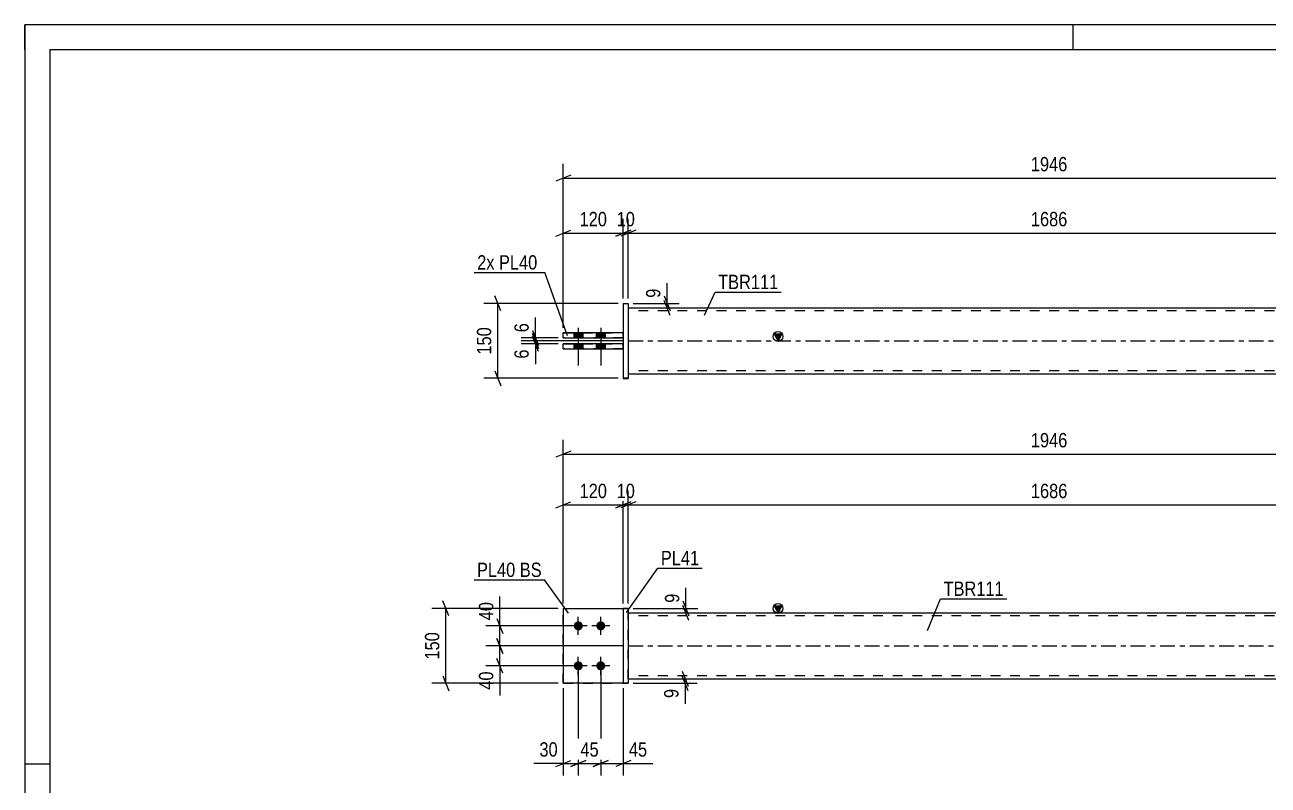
# Model space of a CAD drawing. Header units: millimetres. Extents: x 0 to 420, y 0 to 297.
# Drawn here: x 0 to 249, y 144.8 to 297 of the extents above; entities that cross this region are included whole.
import ezdxf

# ---------------------------------------------------------------- set-up
doc = ezdxf.new("R2010")
doc.units = ezdxf.units.MM
doc.linetypes.add('DXK_LINE_DOT2', pattern=[3.9198, 1.9599, -1.9599])
doc.linetypes.add('DXK_LINE_DOT3', pattern=[5.9187, 2.979, -0.9799, 0.9799, -0.9799])
doc.styles.add('Arial Narrow', font='ARIALN.TTF', dxfattribs={"height": 0.2})

# ---------------------------------------------------------------- blocks, each defined once
blk = doc.blocks.new('Unknown-581591945-1127')
at = {"color": 5, "linetype": 'Continuous'}
for p, q in [((420, 297), (0, 297)), ((0, 297), (0, 0)), ((0, 292), (0, 297)), ((210, 292), (210, 297)), ((415, 292), (5, 292)), ((5, 292), (5, 5)), ((5, 149), (0, 149))]:
    blk.add_line(p, q, dxfattribs=at)
blk = doc.blocks.new('Part-581591945-1420 - 1364')
at = {"color": 7, "linetype": 'DXK_LINE_DOT2'}
for p, q in [((107.85, 180.2), (119.85, 180.2)), ((107.85, 180.2), (119.85, 180.2)), ((107.85, 165.2), (107.85, 180.2)), ((119.85, 180.2), (119.85, 180.2)), ((119.85, 180.2), (119.85, 165.2)), ((107.85, 165.2), (119.85, 165.2)), ((119.85, 165.2), (107.85, 165.2)), ((107.85, 165.2), (107.85, 165.2))]:
    blk.add_line(p, q, dxfattribs=at)
blk = doc.blocks.new('Bolt-581591945-1378 - 1364')
at = {"linetype": 'Continuous'}
for points in [[(110.85, 175.8), (110.67, 175.82), (110.49, 175.88), (110.32, 175.97), (110.18, 176.1), (110.07, 176.25), (110, 176.42), (109.96, 176.6), (109.96, 176.79), (110, 176.98), (110.07, 177.15), (110.18, 177.3), (110.32, 177.43), (110.49, 177.52), (110.67, 177.58), (110.85, 177.6), (111.04, 177.58), (111.22, 177.52), (111.38, 177.43), (111.52, 177.3), (111.63, 177.15), (111.71, 176.98), (111.75, 176.79), (111.75, 176.6), (111.71, 176.42), (111.63, 176.25), (111.52, 176.1), (111.38, 175.97), (111.22, 175.88), (111.04, 175.82)], [(115.35, 175.8), (115.17, 175.82), (114.99, 175.88), (114.82, 175.97), (114.68, 176.1), (114.57, 176.25), (114.5, 176.42), (114.46, 176.6), (114.46, 176.79), (114.5, 176.98), (114.57, 177.15), (114.68, 177.3), (114.82, 177.43), (114.99, 177.52), (115.17, 177.58), (115.35, 177.6), (115.54, 177.58), (115.72, 177.52), (115.88, 177.43), (116.02, 177.3), (116.13, 177.15), (116.21, 176.98), (116.25, 176.79), (116.25, 176.6), (116.21, 176.42), (116.13, 176.25), (116.02, 176.1), (115.88, 175.97), (115.72, 175.88), (115.54, 175.82)], [(110.85, 167.8), (110.67, 167.82), (110.49, 167.88), (110.32, 167.97), (110.18, 168.1), (110.07, 168.25), (110, 168.42), (109.96, 168.6), (109.96, 168.79), (110, 168.98), (110.07, 169.15), (110.18, 169.3), (110.32, 169.43), (110.49, 169.52), (110.67, 169.58), (110.85, 169.6), (111.04, 169.58), (111.22, 169.52), (111.38, 169.43), (111.52, 169.3), (111.63, 169.15), (111.71, 168.98), (111.75, 168.79), (111.75, 168.6), (111.71, 168.42), (111.63, 168.25), (111.52, 168.1), (111.38, 167.97), (111.22, 167.88), (111.04, 167.82)], [(115.35, 167.8), (115.17, 167.82), (114.99, 167.88), (114.82, 167.97), (114.68, 168.1), (114.57, 168.25), (114.5, 168.42), (114.46, 168.6), (114.46, 168.79), (114.5, 168.98), (114.57, 169.15), (114.68, 169.3), (114.82, 169.43), (114.99, 169.52), (115.17, 169.58), (115.35, 169.6), (115.54, 169.58), (115.72, 169.52), (115.88, 169.43), (116.02, 169.3), (116.13, 169.15), (116.21, 168.98), (116.25, 168.79), (116.25, 168.6), (116.21, 168.42), (116.13, 168.25), (116.02, 168.1), (115.88, 167.97), (115.72, 167.88), (115.54, 167.82)]]:
    blk.add_hatch(color=1, dxfattribs=at).paths.add_polyline_path(points)
at = {"color": 1, "linetype": 'Continuous'}
for p, q in [((110.85, 174.9), (110.85, 178.5)), ((115.35, 174.9), (115.35, 178.5)), ((112.65, 176.7), (109.05, 176.7)), ((117.15, 176.7), (113.55, 176.7)), ((110.85, 166.9), (110.85, 170.5)), ((115.35, 166.9), (115.35, 170.5)), ((112.65, 168.7), (109.05, 168.7)), ((117.15, 168.7), (113.55, 168.7))]:
    blk.add_line(p, q, dxfattribs=at)
blk = doc.blocks.new('Part-581591945-1405 - 1364')
at = {"color": 2, "linetype": 'Continuous'}
for p, q in [((120.85, 180.2), (119.85, 180.2)), ((119.85, 180.2), (119.85, 165.2)), ((120.85, 180.2), (120.85, 180.2)), ((120.85, 180.2), (120.85, 165.2)), ((119.85, 165.2), (120.85, 165.2))]:
    blk.add_line(p, q, dxfattribs=at)
at = {"color": 7, "linetype": 'DXK_LINE_DOT2'}
for p, q in [((119.85, 180.2), (120.85, 180.2)), ((120.85, 165.2), (119.85, 165.2))]:
    blk.add_line(p, q, dxfattribs=at)
blk = doc.blocks.new('Part-581591945-1425 - 1364')
at = {"color": 2, "linetype": 'Continuous'}
for p, q in [((107.85, 180.2), (119.85, 180.2)), ((107.85, 180.2), (107.85, 165.2)), ((119.85, 165.2), (107.85, 165.2)), ((107.85, 165.2), (107.85, 165.2))]:
    blk.add_line(p, q, dxfattribs=at)
at = {"color": 7, "linetype": 'DXK_LINE_DOT2'}
for p, q in [((107.85, 180.2), (119.85, 180.2)), ((119.85, 180.2), (119.85, 180.2)), ((119.85, 180.2), (119.85, 165.2)), ((107.85, 165.2), (119.85, 165.2)), ((107.85, 165.2), (107.85, 165.2))]:
    blk.add_line(p, q, dxfattribs=at)
blk = doc.blocks.new('Part-581591945-1440 - 1364')
at = {"linetype": 'Continuous'}
blk.add_hatch(color=2, dxfattribs=at).paths.add_polyline_path([(150.85, 179.3), (150.05, 180.7), (151.65, 180.7)])
at = {"color": 2, "linetype": 'Continuous'}
for p, q in [((120.85, 179.3), (289.47, 179.3)), ((150.85, 179.3), (150.05, 180.7)), ((150.05, 180.7), (151.65, 180.7)), ((151.65, 180.7), (150.85, 179.3)), ((120.85, 166.1), (289.47, 166.1))]:
    blk.add_line(p, q, dxfattribs=at)
at = {"color": 7, "linetype": 'DXK_LINE_DOT2'}
for p, q in [((120.85, 166.1), (120.85, 179.3)), ((289.47, 179.3), (289.47, 166.1)), ((289.47, 178.7), (120.85, 178.7)), ((289.47, 166.7), (120.85, 166.7))]:
    blk.add_line(p, q, dxfattribs=at)
at = {"color": 7, "linetype": 'DXK_LINE_DOT3'}
blk.add_line((120.85, 172.7), (289.47, 172.7), dxfattribs=at)
at = {"color": 2, "linetype": 'Continuous'}
blk.add_circle((150.85, 180.2), 1, dxfattribs=at)
blk = doc.blocks.new('Part-581591945-1793 - 1767')
at = {"color": 2, "linetype": 'Continuous'}
for p, q in [((119.85, 233.15), (107.85, 233.15)), ((107.85, 232.15), (107.85, 233.15)), ((107.85, 232.15), (119.85, 232.15)), ((107.85, 232.14), (107.85, 232.15)), ((119.85, 232.14), (119.85, 233.15))]:
    blk.add_line(p, q, dxfattribs=at)
at = {"color": 7, "linetype": 'DXK_LINE_DOT2'}
for p, q in [((107.85, 233.14), (119.85, 233.14)), ((119.85, 232.14), (107.85, 232.14))]:
    blk.add_line(p, q, dxfattribs=at)
blk = doc.blocks.new('Part-581591945-1798 - 1767')
at = {"color": 2, "linetype": 'Continuous'}
for p, q in [((119.85, 235.35), (107.85, 235.35)), ((107.85, 234.35), (107.85, 235.35)), ((107.85, 234.35), (119.85, 234.35)), ((107.85, 234.34), (107.85, 234.35)), ((119.85, 234.34), (119.85, 235.35))]:
    blk.add_line(p, q, dxfattribs=at)
at = {"color": 7, "linetype": 'DXK_LINE_DOT2'}
for p, q in [((107.85, 235.34), (119.85, 235.34)), ((119.85, 234.34), (107.85, 234.34))]:
    blk.add_line(p, q, dxfattribs=at)
blk = doc.blocks.new('Part-581591945-1773 - 1767')
at = {"linetype": 'Continuous'}
blk.add_hatch(color=2, dxfattribs=at).paths.add_polyline_path([(150.85, 233.74), (150.05, 235.14), (151.65, 235.14)])
at = {"color": 2, "linetype": 'Continuous'}
for p, q in [((120.85, 240.34), (289.47, 240.34)), ((150.85, 233.74), (150.05, 235.14)), ((150.05, 235.14), (151.65, 235.14)), ((151.65, 235.14), (150.85, 233.74)), ((120.85, 227.14), (289.47, 227.14))]:
    blk.add_line(p, q, dxfattribs=at)
at = {"color": 7, "linetype": 'DXK_LINE_DOT2'}
for p, q in [((120.85, 240.34), (120.85, 227.14)), ((289.47, 239.74), (120.85, 239.74)), ((289.47, 240.34), (289.47, 227.14)), ((289.47, 227.74), (120.85, 227.74))]:
    blk.add_line(p, q, dxfattribs=at)
at = {"color": 7, "linetype": 'DXK_LINE_DOT3'}
blk.add_line((120.85, 233.74), (289.47, 233.74), dxfattribs=at)
at = {"color": 2, "linetype": 'Continuous'}
blk.add_circle((150.85, 234.64), 1, dxfattribs=at)
blk = doc.blocks.new('Part-581591945-1799 - 1767')
at = {"color": 2, "linetype": 'Continuous'}
for p, q in [((119.85, 241.25), (120.85, 241.25)), ((119.85, 241.25), (119.85, 226.25)), ((120.85, 241.24), (120.85, 241.25)), ((120.85, 241.25), (120.85, 226.24)), ((120.85, 226.25), (119.85, 226.25)), ((119.85, 226.25), (119.85, 226.24))]:
    blk.add_line(p, q, dxfattribs=at)
at = {"color": 7, "linetype": 'DXK_LINE_DOT2'}
for p, q in [((119.85, 241.24), (120.85, 241.24)), ((119.85, 226.25), (119.85, 226.24)), ((119.85, 226.24), (120.85, 226.24))]:
    blk.add_line(p, q, dxfattribs=at)
blk = doc.blocks.new('Bolt-581591945-1801 - 1767')
at = {"linetype": 'Continuous'}
for points in [[(109.95, 234.35), (111.75, 234.35), (111.75, 235.35), (109.95, 235.35)], [(109.95, 234.34), (111.75, 234.34), (111.75, 235.34), (109.95, 235.34)], [(114.45, 234.35), (116.25, 234.35), (116.25, 235.35), (114.45, 235.35)], [(114.45, 234.34), (116.25, 234.34), (116.25, 235.34), (114.45, 235.34)], [(109.95, 232.15), (111.75, 232.15), (111.75, 233.15), (109.95, 233.15)], [(109.95, 232.14), (111.75, 232.14), (111.75, 233.14), (109.95, 233.14)], [(114.45, 232.15), (116.25, 232.15), (116.25, 233.15), (114.45, 233.15)], [(114.45, 232.14), (116.25, 232.14), (116.25, 233.14), (114.45, 233.14)]]:
    blk.add_hatch(color=1, dxfattribs=at).paths.add_polyline_path(points)
at = {"color": 1, "linetype": 'Continuous'}
for p, q in [((109.95, 235.35), (109.95, 234.35)), ((109.95, 235.34), (109.95, 234.34)), ((110.85, 236.35), (110.85, 228.85)), ((110.85, 236.34), (110.85, 228.84)), ((111.75, 235.35), (111.75, 234.35)), ((111.75, 235.34), (111.75, 234.34)), ((114.45, 235.35), (114.45, 234.35)), ((114.45, 235.34), (114.45, 234.34)), ((115.35, 236.35), (115.35, 228.85)), ((115.35, 236.34), (115.35, 228.84)), ((116.25, 235.35), (116.25, 234.35)), ((116.25, 235.34), (116.25, 234.34)), ((109.95, 233.15), (109.95, 232.15)), ((109.95, 233.14), (109.95, 232.14)), ((111.75, 233.15), (111.75, 232.15)), ((111.75, 233.14), (111.75, 232.14)), ((114.45, 233.15), (114.45, 232.15)), ((114.45, 233.14), (114.45, 232.14)), ((116.25, 233.15), (116.25, 232.15)), ((116.25, 233.14), (116.25, 232.14))]:
    blk.add_line(p, q, dxfattribs=at)
blk = doc.blocks.new('StraightDimension-581591945-1609 - 1364')
at = {"color": 7, "linetype": 'Continuous'}
for p, q in [((119.85, 172.7), (92.31, 172.7)), ((94.56, 174.2), (95.76, 171.2)), ((95.16, 168.7), (95.16, 172.7)), ((95.76, 167.2), (94.56, 170.2)), ((109.85, 168.7), (92.31, 168.7))]:
    blk.add_line(p, q, dxfattribs=at)
at = {"color": 0}
blk.add_wipeout([(94.41, 168.17), (90.21, 168.17), (90.21, 163.32), (94.41, 163.32)], dxfattribs=at)
at = {"color": 7, "linetype": 'Continuous'}
blk.add_line((95.16, 168.7), (95.16, 162.79), dxfattribs=at)
blk.add_line((95.16, 168.7), (95.16, 162.79), dxfattribs=at)
at = {"color": 3, "style": 'Arial Narrow'}
blk.add_text('40', height=2.863, rotation=90.0002, dxfattribs=at).set_placement((93.81, 163.92))
blk = doc.blocks.new('StraightDimension-581591945-1600 - 1364')
at = {"color": 7, "linetype": 'Continuous'}
for p, q in [((121.85, 180.2), (134.81, 180.2)), ((121.85, 179.3), (134.81, 179.3)), ((131.81, 181.7), (133.01, 178.7)), ((133.01, 177.8), (131.81, 180.8)), ((132.41, 179.3), (132.41, 180.2))]:
    blk.add_line(p, q, dxfattribs=at)
at = {"color": 0}
blk.add_wipeout([(131.66, 183.75), (127.46, 183.75), (127.46, 180.72), (131.66, 180.72)], dxfattribs=at)
at = {"color": 7, "linetype": 'Continuous'}
blk.add_line((132.41, 180.2), (132.41, 184.28), dxfattribs=at)
blk.add_line((132.41, 180.2), (132.41, 184.28), dxfattribs=at)
at = {"color": 3, "style": 'Arial Narrow'}
blk.add_text('9', height=2.86, rotation=90.0002, dxfattribs=at).set_placement((131.06, 181.32))
blk = doc.blocks.new('StraightDimension-581591945-1560 - 1364')
at = {"color": 7, "linetype": 'Continuous'}
for p, q in [((110.85, 167.7), (110.85, 146.78)), ((107.85, 164.2), (107.85, 146.78)), ((106.35, 148.58), (109.35, 149.78)), ((112.35, 149.78), (109.35, 148.58)), ((107.85, 149.18), (110.85, 149.18))]:
    blk.add_line(p, q, dxfattribs=at)
at = {"color": 0}
blk.add_wipeout([(107.33, 149.93), (107.33, 154.13), (102.47, 154.13), (102.47, 149.93)], dxfattribs=at)
at = {"color": 7, "linetype": 'Continuous'}
blk.add_line((107.85, 149.18), (101.95, 149.18), dxfattribs=at)
blk.add_line((107.85, 149.18), (101.95, 149.18), dxfattribs=at)
at = {"color": 3, "style": 'Arial Narrow'}
blk.add_text('30', height=2.863, dxfattribs=at).set_placement((103.07, 150.53))
blk = doc.blocks.new('StraightDimension-581591945-1452 - 1364')
at = {"color": 7, "linetype": 'Continuous'}
for p, q in [((107.85, 181.2), (107.85, 203.77)), ((119.85, 181.2), (119.85, 203.77)), ((106.35, 200.32), (109.35, 201.52)), ((107.85, 200.92), (119.85, 200.92)), ((121.35, 201.52), (118.35, 200.32))]:
    blk.add_line(p, q, dxfattribs=at)
at = {"color": 0}
blk.add_wipeout([(117.2, 201.67), (117.2, 205.87), (110.51, 205.87), (110.51, 201.67)], dxfattribs=at)
at = {"color": 3, "style": 'Arial Narrow'}
blk.add_text('120', height=2.863, dxfattribs=at).set_placement((111.11, 202.27))
blk = doc.blocks.new('StraightDimension-581591945-1479 - 1364')
at = {"color": 7, "linetype": 'Continuous'}
for p, q in [((119.85, 181.2), (119.85, 203.77)), ((120.85, 181.2), (120.85, 203.77)), ((118.35, 200.32), (121.35, 201.52)), ((122.35, 201.52), (119.35, 200.32)), ((119.85, 200.92), (120.85, 200.92))]:
    blk.add_line(p, q, dxfattribs=at)
at = {"color": 0}
blk.add_wipeout([(122.78, 201.67), (122.78, 205.87), (117.93, 205.87), (117.93, 201.67)], dxfattribs=at)
at = {"color": 3, "style": 'Arial Narrow'}
blk.add_text('10', height=2.863, dxfattribs=at).set_placement((118.53, 202.27))
blk = doc.blocks.new('StraightDimension-581591945-1577 - 1364')
at = {"color": 7, "linetype": 'Continuous'}
for p, q in [((115.35, 167.7), (115.35, 146.78)), ((119.85, 164.2), (119.85, 146.78)), ((113.85, 148.58), (116.85, 149.78)), ((121.35, 149.78), (118.35, 148.58)), ((115.35, 149.18), (119.85, 149.18))]:
    blk.add_line(p, q, dxfattribs=at)
at = {"color": 0}
blk.add_wipeout([(125.23, 149.93), (125.23, 154.13), (120.38, 154.13), (120.38, 149.93)], dxfattribs=at)
at = {"color": 7, "linetype": 'Continuous'}
blk.add_line((119.85, 149.18), (125.76, 149.18), dxfattribs=at)
blk.add_line((119.85, 149.18), (125.76, 149.18), dxfattribs=at)
at = {"color": 3, "style": 'Arial Narrow'}
blk.add_text('45', height=2.863, dxfattribs=at).set_placement((120.98, 150.53))
blk = doc.blocks.new('StraightDimension-581591945-1496 - 1364')
at = {"color": 7, "linetype": 'Continuous'}
for p, q in [((120.85, 181.2), (120.85, 203.77)), ((289.47, 181.2), (289.47, 203.77)), ((122.35, 201.52), (119.35, 200.32)), ((120.85, 200.92), (289.47, 200.92)), ((287.97, 200.32), (290.97, 201.52))]:
    blk.add_line(p, q, dxfattribs=at)
at = {"color": 0}
blk.add_wipeout([(209.42, 201.67), (209.42, 205.87), (200.9, 205.87), (200.9, 201.67)], dxfattribs=at)
at = {"color": 3, "style": 'Arial Narrow'}
blk.add_text('1686', height=2.863, dxfattribs=at).set_placement((201.5, 202.27))
blk = doc.blocks.new('StraightDimension-581591945-1546 - 1364')
at = {"color": 7, "linetype": 'Continuous'}
for p, q in [((109.35, 211.69), (106.35, 210.49)), ((107.85, 181.2), (107.85, 213.94)), ((300.97, 210.49), (303.97, 211.69)), ((302.47, 181.2), (302.47, 213.94)), ((107.85, 211.09), (302.47, 211.09))]:
    blk.add_line(p, q, dxfattribs=at)
at = {"color": 0}
blk.add_wipeout([(209.42, 211.84), (209.42, 216.04), (200.9, 216.04), (200.9, 211.84)], dxfattribs=at)
at = {"color": 3, "style": 'Arial Narrow'}
blk.add_text('1946', height=2.863, dxfattribs=at).set_placement((201.5, 212.44))
blk = doc.blocks.new('StraightDimension-581591945-1570 - 1364')
at = {"color": 7, "linetype": 'Continuous'}
for p, q in [((110.85, 167.7), (110.85, 146.78)), ((115.35, 167.7), (115.35, 146.78)), ((109.35, 148.58), (112.35, 149.78)), ((116.85, 149.78), (113.85, 148.58)), ((110.85, 149.18), (115.35, 149.18))]:
    blk.add_line(p, q, dxfattribs=at)
at = {"color": 0}
blk.add_wipeout([(115.53, 149.93), (115.53, 154.13), (110.68, 154.13), (110.68, 149.93)], dxfattribs=at)
at = {"color": 3, "style": 'Arial Narrow'}
blk.add_text('45', height=2.863, dxfattribs=at).set_placement((111.28, 150.53))
blk = doc.blocks.new('StraightDimension-581591945-1591 - 1364')
at = {"color": 7, "linetype": 'Continuous'}
for p, q in [((131.66, 167.6), (132.86, 164.6)), ((121.85, 166.1), (134.66, 166.1)), ((121.85, 165.2), (134.66, 165.2)), ((132.86, 163.7), (131.66, 166.7)), ((132.26, 165.2), (132.26, 166.1))]:
    blk.add_line(p, q, dxfattribs=at)
at = {"color": 0}
blk.add_wipeout([(131.51, 164.67), (127.31, 164.67), (127.31, 161.65), (131.51, 161.65)], dxfattribs=at)
at = {"color": 7, "linetype": 'Continuous'}
blk.add_line((132.26, 165.2), (132.26, 161.12), dxfattribs=at)
blk.add_line((132.26, 165.2), (132.26, 161.12), dxfattribs=at)
at = {"color": 3, "style": 'Arial Narrow'}
blk.add_text('9', height=2.86, rotation=90.0002, dxfattribs=at).set_placement((130.91, 162.25))
blk = doc.blocks.new('StraightDimension-581591945-1626 - 1364')
at = {"color": 7, "linetype": 'Continuous'}
for p, q in [((94.56, 178.2), (95.76, 175.2)), ((109.85, 176.7), (92.31, 176.7)), ((95.16, 172.7), (95.16, 176.7)), ((119.85, 172.7), (92.31, 172.7)), ((95.76, 171.2), (94.56, 174.2))]:
    blk.add_line(p, q, dxfattribs=at)
at = {"color": 0}
blk.add_wipeout([(94.41, 182.08), (90.21, 182.08), (90.21, 177.22), (94.41, 177.22)], dxfattribs=at)
at = {"color": 7, "linetype": 'Continuous'}
blk.add_line((95.16, 176.7), (95.16, 182.6), dxfattribs=at)
blk.add_line((95.16, 176.7), (95.16, 182.6), dxfattribs=at)
at = {"color": 3, "style": 'Arial Narrow'}
blk.add_text('40', height=2.863, rotation=90.0002, dxfattribs=at).set_placement((93.81, 177.82))
blk = doc.blocks.new('StraightDimension-581591945-1689 - 1364')
at = {"color": 7, "linetype": 'Continuous'}
for p, q in [((106.85, 180.2), (81.5, 180.2)), ((84.95, 178.7), (83.75, 181.7)), ((84.35, 165.2), (84.35, 180.2)), ((106.85, 165.2), (81.5, 165.2)), ((83.75, 166.7), (84.95, 163.7))]:
    blk.add_line(p, q, dxfattribs=at)
at = {"color": 0}
blk.add_wipeout([(83.6, 176.04), (79.4, 176.04), (79.4, 169.36), (83.6, 169.36)], dxfattribs=at)
at = {"color": 3, "style": 'Arial Narrow'}
blk.add_text('150', height=2.863, rotation=90.0002, dxfattribs=at).set_placement((83, 169.96))
blk = doc.blocks.new('StraightDimension-581591945-1851 - 1767')
at = {"color": 7, "linetype": 'Continuous'}
for p, q in [((106.85, 234.34), (99.41, 234.34)), ((101.66, 235.84), (102.86, 232.84)), ((102.86, 232.24), (101.66, 235.24)), ((102.26, 233.74), (102.26, 234.34)), ((119.85, 233.74), (99.41, 233.74))]:
    blk.add_line(p, q, dxfattribs=at)
at = {"color": 0}
blk.add_wipeout([(101.51, 237.9), (97.31, 237.9), (97.31, 234.87), (101.51, 234.87)], dxfattribs=at)
at = {"color": 7, "linetype": 'Continuous'}
blk.add_line((102.26, 234.34), (102.26, 238.42), dxfattribs=at)
blk.add_line((102.26, 234.34), (102.26, 238.42), dxfattribs=at)
at = {"color": 3, "style": 'Arial Narrow'}
blk.add_text('6', height=2.86, rotation=90.0002, dxfattribs=at).set_placement((100.91, 235.47))
blk = doc.blocks.new('StraightDimension-581591945-1930 - 1767')
at = {"color": 7, "linetype": 'Continuous'}
for p, q in [((119.85, 242.25), (119.85, 258.19)), ((120.85, 242.25), (120.85, 258.19)), ((118.35, 254.74), (121.35, 255.94)), ((122.35, 255.94), (119.35, 254.74)), ((119.85, 255.34), (120.85, 255.34))]:
    blk.add_line(p, q, dxfattribs=at)
at = {"color": 0}
blk.add_wipeout([(122.78, 256.09), (122.78, 260.29), (117.93, 260.29), (117.93, 256.09)], dxfattribs=at)
at = {"color": 3, "style": 'Arial Narrow'}
blk.add_text('10', height=2.863, dxfattribs=at).set_placement((118.53, 256.69))
blk = doc.blocks.new('StraightDimension-581591945-1835 - 1767')
at = {"color": 7, "linetype": 'Continuous'}
for p, q in [((101.66, 235.24), (102.86, 232.24)), ((102.86, 231.64), (101.66, 234.64)), ((119.85, 233.74), (99.41, 233.74)), ((106.85, 233.14), (99.41, 233.14)), ((102.26, 233.14), (102.26, 233.74))]:
    blk.add_line(p, q, dxfattribs=at)
at = {"color": 0}
blk.add_wipeout([(101.51, 232.62), (97.31, 232.62), (97.31, 229.59), (101.51, 229.59)], dxfattribs=at)
at = {"color": 7, "linetype": 'Continuous'}
blk.add_line((102.26, 233.14), (102.26, 229.07), dxfattribs=at)
blk.add_line((102.26, 233.14), (102.26, 229.07), dxfattribs=at)
at = {"color": 3, "style": 'Arial Narrow'}
blk.add_text('6', height=2.86, rotation=90.0002, dxfattribs=at).set_placement((100.91, 230.19))
blk = doc.blocks.new('StraightDimension-581591945-1868 - 1767')
at = {"color": 7, "linetype": 'Continuous'}
for p, q in [((128.03, 242.75), (129.23, 239.75)), ((129.23, 238.84), (128.03, 241.84)), ((121.85, 241.25), (131.03, 241.25)), ((121.85, 240.34), (131.03, 240.34)), ((128.63, 240.34), (128.63, 241.25))]:
    blk.add_line(p, q, dxfattribs=at)
at = {"color": 0}
blk.add_wipeout([(127.88, 244.8), (123.68, 244.8), (123.68, 241.77), (127.88, 241.77)], dxfattribs=at)
at = {"color": 7, "linetype": 'Continuous'}
blk.add_line((128.63, 241.25), (128.63, 245.32), dxfattribs=at)
blk.add_line((128.63, 241.25), (128.63, 245.32), dxfattribs=at)
at = {"color": 3, "style": 'Arial Narrow'}
blk.add_text('9', height=2.86, rotation=90.0002, dxfattribs=at).set_placement((127.28, 242.37))
blk = doc.blocks.new('StraightDimension-581591945-1879 - 1767')
at = {"color": 7, "linetype": 'Continuous'}
for p, q in [((95.36, 239.75), (94.16, 242.75)), ((118.85, 241.25), (91.91, 241.25)), ((94.76, 226.25), (94.76, 241.25)), ((94.16, 227.75), (95.36, 224.75)), ((118.85, 226.25), (91.91, 226.25))]:
    blk.add_line(p, q, dxfattribs=at)
at = {"color": 0}
blk.add_wipeout([(94.01, 237.09), (89.81, 237.09), (89.81, 230.4), (94.01, 230.4)], dxfattribs=at)
at = {"color": 3, "style": 'Arial Narrow'}
blk.add_text('150', height=2.863, rotation=90.0002, dxfattribs=at).set_placement((93.41, 231))
blk = doc.blocks.new('StraightDimension-581591945-1910 - 1767')
at = {"color": 7, "linetype": 'Continuous'}
for p, q in [((120.85, 242.25), (120.85, 258.19)), ((289.47, 242.24), (289.47, 258.19)), ((122.35, 255.94), (119.35, 254.74)), ((120.85, 255.34), (289.47, 255.34)), ((287.97, 254.74), (290.97, 255.94))]:
    blk.add_line(p, q, dxfattribs=at)
at = {"color": 0}
blk.add_wipeout([(209.42, 256.09), (209.42, 260.29), (200.9, 260.29), (200.9, 256.09)], dxfattribs=at)
at = {"color": 3, "style": 'Arial Narrow'}
blk.add_text('1686', height=2.863, dxfattribs=at).set_placement((201.5, 256.69))
blk = doc.blocks.new('StraightDimension-581591945-1920 - 1767')
at = {"color": 7, "linetype": 'Continuous'}
for p, q in [((107.85, 236.34), (107.85, 258.19)), ((119.85, 242.25), (119.85, 258.19)), ((106.35, 254.74), (109.35, 255.94)), ((107.85, 255.34), (119.85, 255.34)), ((121.35, 255.94), (118.35, 254.74))]:
    blk.add_line(p, q, dxfattribs=at)
at = {"color": 0}
blk.add_wipeout([(117.2, 256.09), (117.2, 260.29), (110.51, 260.29), (110.51, 256.09)], dxfattribs=at)
at = {"color": 3, "style": 'Arial Narrow'}
blk.add_text('120', height=2.863, dxfattribs=at).set_placement((111.11, 256.69))
blk = doc.blocks.new('StraightDimension-581591945-1941 - 1767')
at = {"color": 7, "linetype": 'Continuous'}
for p, q in [((107.85, 236.34), (107.85, 269.19)), ((302.47, 236.35), (302.47, 269.19)), ((109.35, 266.94), (106.35, 265.74)), ((300.97, 265.74), (303.97, 266.94)), ((107.85, 266.34), (302.47, 266.34))]:
    blk.add_line(p, q, dxfattribs=at)
at = {"color": 0}
blk.add_wipeout([(209.42, 267.09), (209.42, 271.29), (200.9, 271.29), (200.9, 267.09)], dxfattribs=at)
at = {"color": 3, "style": 'Arial Narrow'}
blk.add_text('1946', height=2.863, dxfattribs=at).set_placement((201.5, 267.69))
blk = doc.blocks.new('Mark-581591945-1400 - 1364')
at = {"color": 0}
blk.add_wipeout([(135.06, 188.85), (135.06, 191.85), (127.38, 191.85), (127.38, 188.85)], dxfattribs=at)
blk.add_wipeout([(135.06, 188.85), (135.06, 191.85), (127.38, 191.85), (127.38, 188.85)], dxfattribs=at)
at = {"color": 30, "linetype": 'Continuous'}
for p, q in [((120.49, 179.39), (126.78, 188.25)), ((126.78, 188.25), (135.66, 188.25))]:
    blk.add_line(p, q, dxfattribs=at)
at = {"color": 3, "style": 'Arial Narrow'}
blk.add_text('PL41', height=2.863, dxfattribs=at).set_placement((127.38, 188.85))
blk = doc.blocks.new('Mark-581591945-1436 - 1364')
at = {"color": 0}
blk.add_wipeout([(196.07, 182.7), (196.07, 185.7), (184.01, 185.7), (184.01, 182.7)], dxfattribs=at)
blk.add_wipeout([(196.07, 182.7), (196.07, 185.7), (184.01, 185.7), (184.01, 182.7)], dxfattribs=at)
at = {"color": 30, "linetype": 'Continuous'}
for p, q in [((180.81, 175.75), (183.41, 182.1)), ((183.41, 182.1), (196.67, 182.1))]:
    blk.add_line(p, q, dxfattribs=at)
at = {"color": 3, "style": 'Arial Narrow'}
blk.add_text('TBR111', height=2.863, dxfattribs=at).set_placement((184.01, 182.7))
blk = doc.blocks.new('MarkSet-581591945-1758 - 1364')
at = {"color": 0}
blk.add_wipeout([(98.23, 186.49), (98.23, 189.49), (90.56, 189.49), (90.56, 186.49)], dxfattribs=at)
blk.add_wipeout([(98.23, 186.49), (98.23, 189.49), (90.56, 189.49), (90.56, 186.49)], dxfattribs=at)
blk.add_wipeout([(103.51, 186.49), (103.51, 189.49), (99.13, 189.49), (99.13, 186.49)], dxfattribs=at)
blk.add_wipeout([(103.51, 186.49), (103.51, 189.49), (99.13, 189.49), (99.13, 186.49)], dxfattribs=at)
at = {"color": 30, "linetype": 'Continuous'}
for p in [(89.96, 185.89), (108.89, 179.26)]:
    blk.add_line(p, (104.11, 185.89), dxfattribs=at)
at = {"color": 3, "style": 'Arial Narrow'}
for s, p in [('PL40', (90.56, 186.49)), ('BS', (99.13, 186.49))]:
    blk.add_text(s, height=2.863, dxfattribs=at).set_placement(p)
blk = doc.blocks.new('Mark-581591945-1769 - 1767')
at = {"color": 0}
blk.add_wipeout([(150.91, 244.12), (150.91, 247.12), (138.86, 247.12), (138.86, 244.12)], dxfattribs=at)
blk.add_wipeout([(150.91, 244.12), (150.91, 247.12), (138.86, 247.12), (138.86, 244.12)], dxfattribs=at)
at = {"color": 30, "linetype": 'Continuous'}
for p, q in [((136.15, 238.86), (138.26, 243.52)), ((138.26, 243.52), (151.51, 243.52))]:
    blk.add_line(p, q, dxfattribs=at)
at = {"color": 3, "style": 'Arial Narrow'}
blk.add_text('TBR111', height=2.863, dxfattribs=at).set_placement((138.86, 244.12))
blk = doc.blocks.new('MarkSet-581591945-1979 - 1767')
at = {"color": 30, "linetype": 'Continuous'}
blk.add_line((108.7, 234.73), (104.15, 247.43), dxfattribs=at)
at = {"color": 0}
blk.add_wipeout([(94.07, 248.03), (94.07, 251.03), (90.6, 251.03), (90.6, 248.03)], dxfattribs=at)
blk.add_wipeout([(94.07, 248.03), (94.07, 251.03), (90.6, 251.03), (90.6, 248.03)], dxfattribs=at)
blk.add_wipeout([(102.65, 248.03), (102.65, 251.03), (94.97, 251.03), (94.97, 248.03)], dxfattribs=at)
blk.add_wipeout([(102.65, 248.03), (102.65, 251.03), (94.97, 251.03), (94.97, 248.03)], dxfattribs=at)
at = {"color": 30, "linetype": 'Continuous'}
blk.add_line((90, 247.43), (104.15, 247.43), dxfattribs=at)
at = {"color": 3, "style": 'Arial Narrow'}
for s, p in [('2x', (90.6, 248.03)), ('PL40', (94.97, 248.03))]:
    blk.add_text(s, height=2.863, dxfattribs=at).set_placement(p)

msp = doc.modelspace()

# ---------------------------------------------------------------- block references
for name in ['Unknown-581591945-1127', 'Part-581591945-1799 - 1767', 'Part-581591945-1773 - 1767', 'Part-581591945-1798 - 1767', 'Bolt-581591945-1801 - 1767', 'Part-581591945-1793 - 1767', 'Part-581591945-1420 - 1364', 'Part-581591945-1425 - 1364', 'Part-581591945-1405 - 1364', 'Part-581591945-1440 - 1364', 'Bolt-581591945-1378 - 1364']:
    msp.add_blockref(name, (0, 0))

# ---------------------------------------------------------------- next in the draw order: block references
for name in ['StraightDimension-581591945-1930 - 1767', 'StraightDimension-581591945-1851 - 1767', 'StraightDimension-581591945-1600 - 1364', 'StraightDimension-581591945-1609 - 1364']:
    msp.add_blockref(name, (0, 0))

# ---------------------------------------------------------------- next in the draw order: block references
for name in ['StraightDimension-581591945-1868 - 1767', 'StraightDimension-581591945-1835 - 1767', 'StraightDimension-581591945-1452 - 1364', 'StraightDimension-581591945-1560 - 1364', 'StraightDimension-581591945-1577 - 1364']:
    msp.add_blockref(name, (0, 0))

# ---------------------------------------------------------------- next in the draw order: block references
for name in ['StraightDimension-581591945-1879 - 1767', 'StraightDimension-581591945-1479 - 1364', 'StraightDimension-581591945-1570 - 1364', 'StraightDimension-581591945-1591 - 1364']:
    msp.add_blockref(name, (0, 0))

# ---------------------------------------------------------------- next in the draw order: block references
for name in ['StraightDimension-581591945-1910 - 1767', 'StraightDimension-581591945-1496 - 1364']:
    msp.add_blockref(name, (0, 0))

# ---------------------------------------------------------------- next in the draw order: block references
for name in ['StraightDimension-581591945-1920 - 1767', 'StraightDimension-581591945-1546 - 1364']:
    msp.add_blockref(name, (0, 0))

# ---------------------------------------------------------------- next in the draw order: block references
for name in ['StraightDimension-581591945-1941 - 1767', 'Mark-581591945-1436 - 1364', 'StraightDimension-581591945-1626 - 1364']:
    msp.add_blockref(name, (0, 0))

# ---------------------------------------------------------------- next in the draw order: block references
for name in ['MarkSet-581591945-1979 - 1767', 'Mark-581591945-1769 - 1767', 'Mark-581591945-1400 - 1364', 'StraightDimension-581591945-1689 - 1364']:
    msp.add_blockref(name, (0, 0))

# ---------------------------------------------------------------- next in the draw order: block references
msp.add_blockref('MarkSet-581591945-1758 - 1364', (0, 0))

doc.saveas('drawing.dxf')
